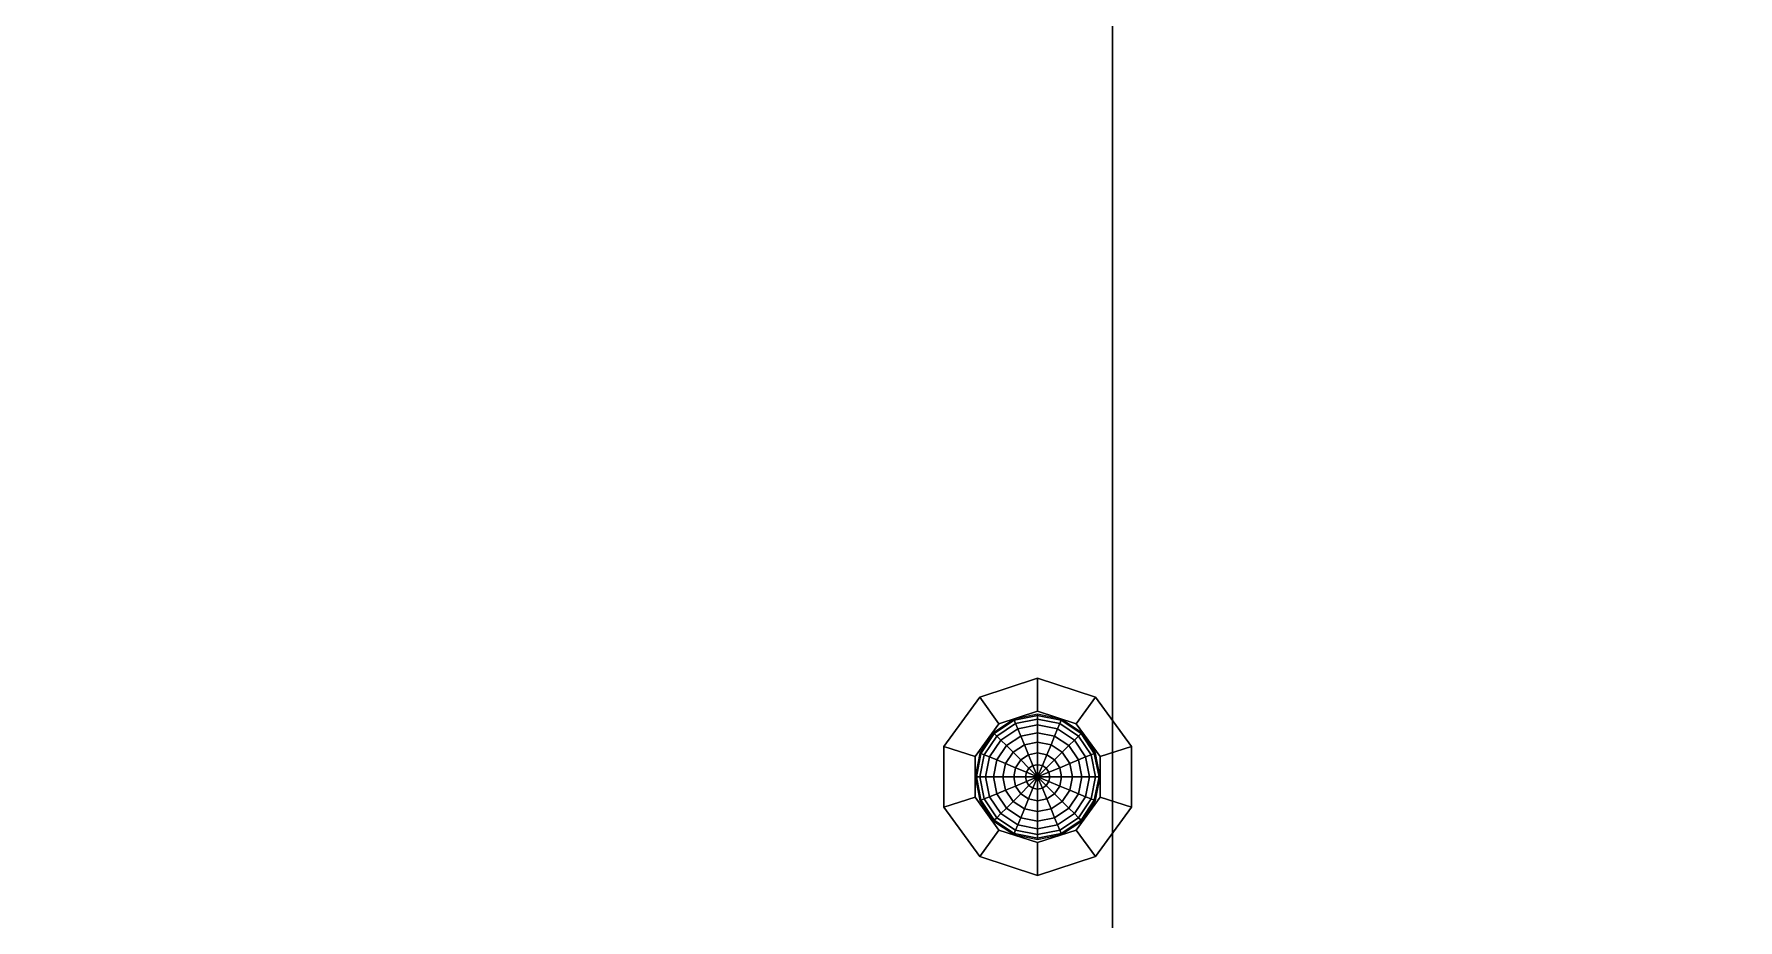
# Model space of a CAD drawing. Header units: millimetres. Extents: x -11 to 11, y -5.8 to 5.8.
# Drawn here: x 4.363 to 5.725, y -2.977 to -2.268 of the extents above; entities that cross this region are included whole.
import ezdxf

# ---------------------------------------------------------------- set-up
doc = ezdxf.new("R2010")
doc.units = ezdxf.units.MM
for name, color, linetype in [('copertura', 8, 'Continuous'), ('cromato', 251, 'Continuous'), ('lampada', 7, 'Continuous'), ('pavimento_balcone', 254, 'Continuous'), ('pavimento_pt', 7, 'Continuous'), ('rolf', 254, 'Continuous')]:
    doc.layers.add(name, color=color, linetype=linetype)

msp = doc.modelspace()

# ---------------------------------------------------------------- linework, layer by layer
at = {"layer": 'copertura'}
msp.add_3dface([(0, -0.0125, 6.3), (0, -4.2625, 6.3), (11, -4.2625, 6.3), (11, -0.0125, 6.3)], dxfattribs=at)
at = {"layer": 'cromato'}
for points in [[(5.165, -2.81, 2.7), (5.165, -2.7837, 2.7), (5.1187, -2.7987, 2.7), (5.1341, -2.82, 2.7)], [(5.1341, -2.82, 2.675), (5.1187, -2.7987, 2.675), (5.165, -2.7837, 2.675), (5.165, -2.81, 2.675)], [(5.1187, -2.7987, 2.7), (5.165, -2.7837, 2.7), (5.165, -2.7837, 2.675), (5.1187, -2.7987, 2.675)], [(5.165, -2.81, 5.7), (5.165, -2.7837, 5.7), (5.1187, -2.7987, 5.7), (5.1341, -2.82, 5.7)], [(5.1341, -2.82, 5.675), (5.1187, -2.7987, 5.675), (5.165, -2.7837, 5.675), (5.165, -2.81, 5.675)], [(5.1187, -2.7987, 5.7), (5.165, -2.7837, 5.7), (5.165, -2.7837, 5.675), (5.1187, -2.7987, 5.675)], [(5.1959, -2.82, 2.7), (5.2114, -2.7987, 2.7), (5.165, -2.7837, 2.7), (5.165, -2.81, 2.7)], [(5.165, -2.81, 2.675), (5.165, -2.7837, 2.675), (5.2114, -2.7987, 2.675), (5.1959, -2.82, 2.675)], [(5.165, -2.81, 2.7), (5.165, -2.7837, 2.7), (5.165, -2.7837, 2.675), (5.165, -2.81, 2.675)], [(5.165, -2.7837, 2.7), (5.2114, -2.7987, 2.7), (5.2114, -2.7987, 2.675), (5.165, -2.7837, 2.675)], [(5.165, -2.7837, 2.7), (5.165, -2.81, 2.7), (5.165, -2.81, 2.675), (5.165, -2.7837, 2.675)], [(5.1959, -2.82, 5.7), (5.2114, -2.7987, 5.7), (5.165, -2.7837, 5.7), (5.165, -2.81, 5.7)], [(5.165, -2.81, 5.675), (5.165, -2.7837, 5.675), (5.2114, -2.7987, 5.675), (5.1959, -2.82, 5.675)], [(5.165, -2.81, 5.7), (5.165, -2.7837, 5.7), (5.165, -2.7837, 5.675), (5.165, -2.81, 5.675)], [(5.165, -2.7837, 5.7), (5.2114, -2.7987, 5.7), (5.2114, -2.7987, 5.675), (5.165, -2.7837, 5.675)], [(5.165, -2.7837, 5.7), (5.165, -2.81, 5.7), (5.165, -2.81, 5.675), (5.165, -2.7837, 5.675)], [(5.1341, -2.82, 2.7), (5.1187, -2.7987, 2.7), (5.09, -2.8382, 2.7), (5.115, -2.8463, 2.7)], [(5.115, -2.8463, 2.675), (5.09, -2.8382, 2.675), (5.1187, -2.7987, 2.675), (5.1341, -2.82, 2.675)], [(5.09, -2.8382, 2.7), (5.1187, -2.7987, 2.7), (5.1187, -2.7987, 2.675), (5.09, -2.8382, 2.675)], [(5.1341, -2.82, 5.7), (5.1187, -2.7987, 5.7), (5.09, -2.8382, 5.7), (5.115, -2.8463, 5.7)], [(5.115, -2.8463, 5.675), (5.09, -2.8382, 5.675), (5.1187, -2.7987, 5.675), (5.1341, -2.82, 5.675)], [(5.09, -2.8382, 5.7), (5.1187, -2.7987, 5.7), (5.1187, -2.7987, 5.675), (5.09, -2.8382, 5.675)], [(5.1341, -2.82, 2.7), (5.1187, -2.7987, 2.7), (5.1187, -2.7987, 2.675), (5.1341, -2.82, 2.675)], [(5.1187, -2.7987, 2.7), (5.1341, -2.82, 2.7), (5.1341, -2.82, 2.675), (5.1187, -2.7987, 2.675)], [(5.1341, -2.82, 5.7), (5.1187, -2.7987, 5.7), (5.1187, -2.7987, 5.675), (5.1341, -2.82, 5.675)], [(5.1187, -2.7987, 5.7), (5.1341, -2.82, 5.7), (5.1341, -2.82, 5.675), (5.1187, -2.7987, 5.675)], [(5.2114, -2.7987, 2.7), (5.1959, -2.82, 2.7), (5.1959, -2.82, 2.675), (5.2114, -2.7987, 2.675)], [(5.215, -2.8463, 2.7), (5.24, -2.8382, 2.7), (5.2114, -2.7987, 2.7), (5.1959, -2.82, 2.7)], [(5.1959, -2.82, 2.675), (5.2114, -2.7987, 2.675), (5.24, -2.8382, 2.675), (5.215, -2.8463, 2.675)], [(5.1959, -2.82, 2.7), (5.2114, -2.7987, 2.7), (5.2114, -2.7987, 2.675), (5.1959, -2.82, 2.675)], [(5.2114, -2.7987, 5.7), (5.1959, -2.82, 5.7), (5.1959, -2.82, 5.675), (5.2114, -2.7987, 5.675)], [(5.215, -2.8463, 5.7), (5.24, -2.8382, 5.7), (5.2114, -2.7987, 5.7), (5.1959, -2.82, 5.7)], [(5.1959, -2.82, 5.675), (5.2114, -2.7987, 5.675), (5.24, -2.8382, 5.675), (5.215, -2.8463, 5.675)], [(5.1959, -2.82, 5.7), (5.2114, -2.7987, 5.7), (5.2114, -2.7987, 5.675), (5.1959, -2.82, 5.675)], [(5.2114, -2.7987, 2.7), (5.24, -2.8382, 2.7), (5.24, -2.8382, 2.675), (5.2114, -2.7987, 2.675)], [(5.2114, -2.7987, 5.7), (5.24, -2.8382, 5.7), (5.24, -2.8382, 5.675), (5.2114, -2.7987, 5.675)], [(5.1341, -2.82, 2.675), (5.115, -2.8463, 2.675), (5.115, -2.8463, 2.7), (5.1341, -2.82, 2.7)], [(5.1341, -2.82, 5.675), (5.115, -2.8463, 5.675), (5.115, -2.8463, 5.7), (5.1341, -2.82, 5.7)], [(5.165, -2.81, 2.675), (5.1341, -2.82, 2.675), (5.1341, -2.82, 2.7), (5.165, -2.81, 2.7)], [(5.165, -2.81, 5.675), (5.1341, -2.82, 5.675), (5.1341, -2.82, 5.7), (5.165, -2.81, 5.7)], [(5.1959, -2.82, 2.675), (5.165, -2.81, 2.675), (5.165, -2.81, 2.7), (5.1959, -2.82, 2.7)], [(5.1959, -2.82, 5.675), (5.165, -2.81, 5.675), (5.165, -2.81, 5.7), (5.1959, -2.82, 5.7)], [(5.215, -2.8463, 2.675), (5.1959, -2.82, 2.675), (5.1959, -2.82, 2.7), (5.215, -2.8463, 2.7)], [(5.215, -2.8463, 5.675), (5.1959, -2.82, 5.675), (5.1959, -2.82, 5.7), (5.215, -2.8463, 5.7)], [(5.115, -2.8463, 2.7), (5.09, -2.8382, 2.7), (5.09, -2.8382, 2.675), (5.115, -2.8463, 2.675)], [(5.115, -2.8788, 2.7), (5.09, -2.8869, 2.7), (5.09, -2.8382, 2.7), (5.115, -2.8463, 2.7)], [(5.115, -2.8463, 2.675), (5.09, -2.8382, 2.675), (5.09, -2.8869, 2.675), (5.115, -2.8788, 2.675)], [(5.115, -2.8463, 2.7), (5.09, -2.8382, 2.7), (5.09, -2.8382, 2.675), (5.115, -2.8463, 2.675)], [(5.09, -2.8382, 2.7), (5.09, -2.8869, 2.7), (5.09, -2.8869, 2.675), (5.09, -2.8382, 2.675)], [(5.115, -2.8463, 5.7), (5.09, -2.8382, 5.7), (5.09, -2.8382, 5.675), (5.115, -2.8463, 5.675)], [(5.115, -2.8788, 5.7), (5.09, -2.8869, 5.7), (5.09, -2.8382, 5.7), (5.115, -2.8463, 5.7)], [(5.115, -2.8463, 5.675), (5.09, -2.8382, 5.675), (5.09, -2.8869, 5.675), (5.115, -2.8788, 5.675)], [(5.115, -2.8463, 5.7), (5.09, -2.8382, 5.7), (5.09, -2.8382, 5.675), (5.115, -2.8463, 5.675)], [(5.09, -2.8382, 5.7), (5.09, -2.8869, 5.7), (5.09, -2.8869, 5.675), (5.09, -2.8382, 5.675)], [(5.115, -2.8788, 2.675), (5.115, -2.8463, 2.675), (5.115, -2.8463, 2.7), (5.115, -2.8788, 2.7)], [(5.115, -2.8788, 5.675), (5.115, -2.8463, 5.675), (5.115, -2.8463, 5.7), (5.115, -2.8788, 5.7)], [(5.215, -2.8788, 2.7), (5.24, -2.8869, 2.7), (5.24, -2.8382, 2.7), (5.215, -2.8463, 2.7)], [(5.215, -2.8463, 2.675), (5.24, -2.8382, 2.675), (5.24, -2.8869, 2.675), (5.215, -2.8788, 2.675)], [(5.215, -2.8463, 2.7), (5.24, -2.8382, 2.7), (5.24, -2.8382, 2.675), (5.215, -2.8463, 2.675)], [(5.24, -2.8382, 2.7), (5.215, -2.8463, 2.7), (5.215, -2.8463, 2.675), (5.24, -2.8382, 2.675)], [(5.215, -2.8788, 5.7), (5.24, -2.8869, 5.7), (5.24, -2.8382, 5.7), (5.215, -2.8463, 5.7)], [(5.215, -2.8463, 5.675), (5.24, -2.8382, 5.675), (5.24, -2.8869, 5.675), (5.215, -2.8788, 5.675)], [(5.215, -2.8463, 5.7), (5.24, -2.8382, 5.7), (5.24, -2.8382, 5.675), (5.215, -2.8463, 5.675)], [(5.24, -2.8382, 5.7), (5.215, -2.8463, 5.7), (5.215, -2.8463, 5.675), (5.24, -2.8382, 5.675)], [(5.215, -2.8788, 2.675), (5.215, -2.8463, 2.675), (5.215, -2.8463, 2.7), (5.215, -2.8788, 2.7)], [(5.215, -2.8788, 5.675), (5.215, -2.8463, 5.675), (5.215, -2.8463, 5.7), (5.215, -2.8788, 5.7)], [(5.24, -2.8382, 2.7), (5.24, -2.8869, 2.7), (5.24, -2.8869, 2.675), (5.24, -2.8382, 2.675)], [(5.24, -2.8382, 5.7), (5.24, -2.8869, 5.7), (5.24, -2.8869, 5.675), (5.24, -2.8382, 5.675)], [(5.09, -2.8869, 2.7), (5.115, -2.8788, 2.7), (5.115, -2.8788, 2.675), (5.09, -2.8869, 2.675)], [(5.1341, -2.9051, 2.7), (5.1187, -2.9263, 2.7), (5.09, -2.8869, 2.7), (5.115, -2.8788, 2.7)], [(5.115, -2.8788, 2.675), (5.09, -2.8869, 2.675), (5.1187, -2.9263, 2.675), (5.1341, -2.9051, 2.675)], [(5.115, -2.8788, 2.7), (5.09, -2.8869, 2.7), (5.09, -2.8869, 2.675), (5.115, -2.8788, 2.675)], [(5.09, -2.8869, 5.7), (5.115, -2.8788, 5.7), (5.115, -2.8788, 5.675), (5.09, -2.8869, 5.675)], [(5.1341, -2.9051, 5.7), (5.1187, -2.9263, 5.7), (5.09, -2.8869, 5.7), (5.115, -2.8788, 5.7)], [(5.115, -2.8788, 5.675), (5.09, -2.8869, 5.675), (5.1187, -2.9263, 5.675), (5.1341, -2.9051, 5.675)], [(5.115, -2.8788, 5.7), (5.09, -2.8869, 5.7), (5.09, -2.8869, 5.675), (5.115, -2.8788, 5.675)], [(5.09, -2.8869, 2.7), (5.1187, -2.9263, 2.7), (5.1187, -2.9263, 2.675), (5.09, -2.8869, 2.675)], [(5.09, -2.8869, 5.7), (5.1187, -2.9263, 5.7), (5.1187, -2.9263, 5.675), (5.09, -2.8869, 5.675)], [(5.1341, -2.9051, 2.675), (5.115, -2.8788, 2.675), (5.115, -2.8788, 2.7), (5.1341, -2.9051, 2.7)], [(5.1341, -2.9051, 5.675), (5.115, -2.8788, 5.675), (5.115, -2.8788, 5.7), (5.1341, -2.9051, 5.7)], [(5.215, -2.8788, 2.7), (5.24, -2.8869, 2.7), (5.2114, -2.9263, 2.7), (5.1959, -2.9051, 2.7)], [(5.1959, -2.9051, 2.675), (5.2114, -2.9263, 2.675), (5.24, -2.8869, 2.675), (5.215, -2.8788, 2.675)], [(5.215, -2.8788, 2.675), (5.1959, -2.9051, 2.675), (5.1959, -2.9051, 2.7), (5.215, -2.8788, 2.7)], [(5.215, -2.8788, 5.7), (5.24, -2.8869, 5.7), (5.2114, -2.9263, 5.7), (5.1959, -2.9051, 5.7)], [(5.1959, -2.9051, 5.675), (5.2114, -2.9263, 5.675), (5.24, -2.8869, 5.675), (5.215, -2.8788, 5.675)], [(5.215, -2.8788, 5.675), (5.1959, -2.9051, 5.675), (5.1959, -2.9051, 5.7), (5.215, -2.8788, 5.7)], [(5.2114, -2.9263, 2.7), (5.24, -2.8869, 2.7), (5.24, -2.8869, 2.675), (5.2114, -2.9263, 2.675)], [(5.2114, -2.9263, 5.7), (5.24, -2.8869, 5.7), (5.24, -2.8869, 5.675), (5.2114, -2.9263, 5.675)], [(5.24, -2.8869, 2.7), (5.215, -2.8788, 2.7), (5.215, -2.8788, 2.675), (5.24, -2.8869, 2.675)], [(5.24, -2.8869, 2.7), (5.215, -2.8788, 2.7), (5.215, -2.8788, 2.675), (5.24, -2.8869, 2.675)], [(5.24, -2.8869, 5.7), (5.215, -2.8788, 5.7), (5.215, -2.8788, 5.675), (5.24, -2.8869, 5.675)], [(5.24, -2.8869, 5.7), (5.215, -2.8788, 5.7), (5.215, -2.8788, 5.675), (5.24, -2.8869, 5.675)], [(5.1187, -2.9263, 2.7), (5.1341, -2.9051, 2.7), (5.1341, -2.9051, 2.675), (5.1187, -2.9263, 2.675)], [(5.165, -2.9151, 2.7), (5.165, -2.9414, 2.7), (5.1187, -2.9263, 2.7), (5.1341, -2.9051, 2.7)], [(5.1341, -2.9051, 2.675), (5.1187, -2.9263, 2.675), (5.165, -2.9414, 2.675), (5.165, -2.9151, 2.675)], [(5.1341, -2.9051, 2.7), (5.1187, -2.9263, 2.7), (5.1187, -2.9263, 2.675), (5.1341, -2.9051, 2.675)], [(5.1187, -2.9263, 5.7), (5.1341, -2.9051, 5.7), (5.1341, -2.9051, 5.675), (5.1187, -2.9263, 5.675)], [(5.165, -2.9151, 5.7), (5.165, -2.9414, 5.7), (5.1187, -2.9263, 5.7), (5.1341, -2.9051, 5.7)], [(5.1341, -2.9051, 5.675), (5.1187, -2.9263, 5.675), (5.165, -2.9414, 5.675), (5.165, -2.9151, 5.675)], [(5.1341, -2.9051, 5.7), (5.1187, -2.9263, 5.7), (5.1187, -2.9263, 5.675), (5.1341, -2.9051, 5.675)], [(5.165, -2.9151, 2.675), (5.1341, -2.9051, 2.675), (5.1341, -2.9051, 2.7), (5.165, -2.9151, 2.7)], [(5.165, -2.9151, 5.675), (5.1341, -2.9051, 5.675), (5.1341, -2.9051, 5.7), (5.165, -2.9151, 5.7)], [(5.1959, -2.9051, 2.7), (5.2114, -2.9263, 2.7), (5.165, -2.9414, 2.7), (5.165, -2.9151, 2.7)], [(5.165, -2.9151, 2.675), (5.165, -2.9414, 2.675), (5.2114, -2.9263, 2.675), (5.1959, -2.9051, 2.675)], [(5.1959, -2.9051, 2.675), (5.165, -2.9151, 2.675), (5.165, -2.9151, 2.7), (5.1959, -2.9051, 2.7)], [(5.1959, -2.9051, 5.7), (5.2114, -2.9263, 5.7), (5.165, -2.9414, 5.7), (5.165, -2.9151, 5.7)], [(5.165, -2.9151, 5.675), (5.165, -2.9414, 5.675), (5.2114, -2.9263, 5.675), (5.1959, -2.9051, 5.675)], [(5.1959, -2.9051, 5.675), (5.165, -2.9151, 5.675), (5.165, -2.9151, 5.7), (5.1959, -2.9051, 5.7)], [(5.165, -2.9414, 2.7), (5.165, -2.9151, 2.7), (5.165, -2.9151, 2.675), (5.165, -2.9414, 2.675)], [(5.165, -2.9151, 2.7), (5.165, -2.9414, 2.7), (5.165, -2.9414, 2.675), (5.165, -2.9151, 2.675)], [(5.165, -2.9414, 5.7), (5.165, -2.9151, 5.7), (5.165, -2.9151, 5.675), (5.165, -2.9414, 5.675)], [(5.165, -2.9151, 5.7), (5.165, -2.9414, 5.7), (5.165, -2.9414, 5.675), (5.165, -2.9151, 5.675)], [(5.2114, -2.9263, 2.7), (5.1959, -2.9051, 2.7), (5.1959, -2.9051, 2.675), (5.2114, -2.9263, 2.675)], [(5.1959, -2.9051, 2.7), (5.2114, -2.9263, 2.7), (5.2114, -2.9263, 2.675), (5.1959, -2.9051, 2.675)], [(5.2114, -2.9263, 5.7), (5.1959, -2.9051, 5.7), (5.1959, -2.9051, 5.675), (5.2114, -2.9263, 5.675)], [(5.1959, -2.9051, 5.7), (5.2114, -2.9263, 5.7), (5.2114, -2.9263, 5.675), (5.1959, -2.9051, 5.675)], [(5.1187, -2.9263, 2.7), (5.165, -2.9414, 2.7), (5.165, -2.9414, 2.675), (5.1187, -2.9263, 2.675)], [(5.1187, -2.9263, 5.7), (5.165, -2.9414, 5.7), (5.165, -2.9414, 5.675), (5.1187, -2.9263, 5.675)], [(5.165, -2.9414, 2.7), (5.2114, -2.9263, 2.7), (5.2114, -2.9263, 2.675), (5.165, -2.9414, 2.675)], [(5.165, -2.9414, 5.7), (5.2114, -2.9263, 5.7), (5.2114, -2.9263, 5.675), (5.165, -2.9414, 5.675)]]:
    msp.add_3dface(points, dxfattribs=at)
at = {"layer": 'lampada'}
for points in [[(5.1303, -2.8279, 2.6652), (5.1463, -2.8172, 2.6652), (5.1459, -2.8164, 2.675), (5.1297, -2.8272, 2.675)], [(5.1303, -2.8279, 5.6652), (5.1463, -2.8172, 5.6652), (5.1459, -2.8164, 5.675), (5.1297, -2.8272, 5.675)], [(5.1324, -2.8299, 2.6559), (5.1473, -2.8199, 2.6559), (5.1463, -2.8172, 2.6652), (5.1303, -2.8279, 2.6652)], [(5.1324, -2.8299, 5.6559), (5.1473, -2.8199, 5.6559), (5.1463, -2.8172, 5.6652), (5.1303, -2.8279, 5.6652)], [(5.1356, -2.8332, 2.6472), (5.1491, -2.8241, 2.6472), (5.1473, -2.8199, 2.6559), (5.1324, -2.8299, 2.6559)], [(5.1356, -2.8332, 5.6472), (5.1491, -2.8241, 5.6472), (5.1473, -2.8199, 5.6559), (5.1324, -2.8299, 5.6559)], [(5.1463, -2.8172, 2.6652), (5.165, -2.8135, 2.6652), (5.165, -2.8125, 2.675), (5.1459, -2.8164, 2.675)], [(5.1463, -2.8172, 5.6652), (5.165, -2.8135, 5.6652), (5.165, -2.8125, 5.675), (5.1459, -2.8164, 5.675)], [(5.1473, -2.8199, 2.6559), (5.165, -2.8164, 2.6559), (5.165, -2.8135, 2.6652), (5.1463, -2.8172, 2.6652)], [(5.1473, -2.8199, 5.6559), (5.165, -2.8164, 5.6559), (5.165, -2.8135, 5.6652), (5.1463, -2.8172, 5.6652)], [(5.1491, -2.8241, 2.6472), (5.165, -2.821, 2.6472), (5.165, -2.8164, 2.6559), (5.1473, -2.8199, 2.6559)], [(5.1491, -2.8241, 5.6472), (5.165, -2.821, 5.6472), (5.165, -2.8164, 5.6559), (5.1473, -2.8199, 5.6559)], [(5.165, -2.8135, 2.6652), (5.1838, -2.8172, 2.6652), (5.1842, -2.8164, 2.675), (5.165, -2.8125, 2.675)], [(5.165, -2.8135, 5.6652), (5.1838, -2.8172, 5.6652), (5.1842, -2.8164, 5.675), (5.165, -2.8125, 5.675)], [(5.165, -2.8164, 2.6559), (5.1827, -2.8199, 2.6559), (5.1838, -2.8172, 2.6652), (5.165, -2.8135, 2.6652)], [(5.165, -2.8164, 5.6559), (5.1827, -2.8199, 5.6559), (5.1838, -2.8172, 5.6652), (5.165, -2.8135, 5.6652)], [(5.165, -2.821, 2.6472), (5.1809, -2.8241, 2.6472), (5.1827, -2.8199, 2.6559), (5.165, -2.8164, 2.6559)], [(5.165, -2.821, 5.6472), (5.1809, -2.8241, 5.6472), (5.1827, -2.8199, 5.6559), (5.165, -2.8164, 5.6559)], [(5.1809, -2.8241, 2.6472), (5.1944, -2.8332, 2.6472), (5.1977, -2.8299, 2.6559), (5.1827, -2.8199, 2.6559)], [(5.1809, -2.8241, 5.6472), (5.1944, -2.8332, 5.6472), (5.1977, -2.8299, 5.6559), (5.1827, -2.8199, 5.6559)], [(5.1827, -2.8199, 2.6559), (5.1977, -2.8299, 2.6559), (5.1997, -2.8279, 2.6652), (5.1838, -2.8172, 2.6652)], [(5.1827, -2.8199, 5.6559), (5.1977, -2.8299, 5.6559), (5.1997, -2.8279, 5.6652), (5.1838, -2.8172, 5.6652)], [(5.1838, -2.8172, 2.6652), (5.1997, -2.8279, 2.6652), (5.2004, -2.8272, 2.675), (5.1842, -2.8164, 2.675)], [(5.1838, -2.8172, 5.6652), (5.1997, -2.8279, 5.6652), (5.2004, -2.8272, 5.675), (5.1842, -2.8164, 5.675)], [(5.1197, -2.8438, 2.6652), (5.1303, -2.8279, 2.6652), (5.1297, -2.8272, 2.675), (5.1188, -2.8434, 2.675)], [(5.1197, -2.8438, 5.6652), (5.1303, -2.8279, 5.6652), (5.1297, -2.8272, 5.675), (5.1188, -2.8434, 5.675)], [(5.1223, -2.8449, 2.6559), (5.1324, -2.8299, 2.6559), (5.1303, -2.8279, 2.6652), (5.1197, -2.8438, 2.6652)], [(5.1223, -2.8449, 5.6559), (5.1324, -2.8299, 5.6559), (5.1303, -2.8279, 5.6652), (5.1197, -2.8438, 5.6652)], [(5.1266, -2.8466, 2.6472), (5.1356, -2.8332, 2.6472), (5.1324, -2.8299, 2.6559), (5.1223, -2.8449, 2.6559)], [(5.1266, -2.8466, 5.6472), (5.1356, -2.8332, 5.6472), (5.1324, -2.8299, 5.6559), (5.1223, -2.8449, 5.6559)], [(5.1324, -2.849, 2.6396), (5.14, -2.8375, 2.6396), (5.1356, -2.8332, 2.6472), (5.1266, -2.8466, 2.6472)], [(5.1324, -2.849, 5.6396), (5.14, -2.8375, 5.6396), (5.1356, -2.8332, 5.6472), (5.1266, -2.8466, 5.6472)], [(5.14, -2.8375, 2.6396), (5.1515, -2.8299, 2.6396), (5.1491, -2.8241, 2.6472), (5.1356, -2.8332, 2.6472)], [(5.14, -2.8375, 5.6396), (5.1515, -2.8299, 5.6396), (5.1491, -2.8241, 5.6472), (5.1356, -2.8332, 5.6472)], [(5.1454, -2.8429, 2.6334), (5.1544, -2.8369, 2.6334), (5.1515, -2.8299, 2.6396), (5.14, -2.8375, 2.6396)], [(5.1454, -2.8429, 5.6334), (5.1544, -2.8369, 5.6334), (5.1515, -2.8299, 5.6396), (5.14, -2.8375, 5.6396)], [(5.1515, -2.8299, 2.6396), (5.165, -2.8272, 2.6396), (5.165, -2.821, 2.6472), (5.1491, -2.8241, 2.6472)], [(5.1515, -2.8299, 5.6396), (5.165, -2.8272, 5.6396), (5.165, -2.821, 5.6472), (5.1491, -2.8241, 5.6472)], [(5.1544, -2.8369, 2.6334), (5.165, -2.8348, 2.6334), (5.165, -2.8272, 2.6396), (5.1515, -2.8299, 2.6396)], [(5.1544, -2.8369, 5.6334), (5.165, -2.8348, 5.6334), (5.165, -2.8272, 5.6396), (5.1515, -2.8299, 5.6396)], [(5.165, -2.8272, 2.6396), (5.1786, -2.8299, 2.6396), (5.1809, -2.8241, 2.6472), (5.165, -2.821, 2.6472)], [(5.165, -2.8272, 5.6396), (5.1786, -2.8299, 5.6396), (5.1809, -2.8241, 5.6472), (5.165, -2.821, 5.6472)], [(5.165, -2.8348, 2.6334), (5.1757, -2.8369, 2.6334), (5.1786, -2.8299, 2.6396), (5.165, -2.8272, 2.6396)], [(5.165, -2.8348, 5.6334), (5.1757, -2.8369, 5.6334), (5.1786, -2.8299, 5.6396), (5.165, -2.8272, 5.6396)], [(5.1757, -2.8369, 2.6334), (5.1847, -2.8429, 2.6334), (5.19, -2.8375, 2.6396), (5.1786, -2.8299, 2.6396)], [(5.1757, -2.8369, 5.6334), (5.1847, -2.8429, 5.6334), (5.19, -2.8375, 5.6396), (5.1786, -2.8299, 5.6396)], [(5.1786, -2.8299, 2.6396), (5.19, -2.8375, 2.6396), (5.1944, -2.8332, 2.6472), (5.1809, -2.8241, 2.6472)], [(5.1786, -2.8299, 5.6396), (5.19, -2.8375, 5.6396), (5.1944, -2.8332, 5.6472), (5.1809, -2.8241, 5.6472)], [(5.19, -2.8375, 2.6396), (5.1977, -2.849, 2.6396), (5.2034, -2.8466, 2.6472), (5.1944, -2.8332, 2.6472)], [(5.19, -2.8375, 5.6396), (5.1977, -2.849, 5.6396), (5.2034, -2.8466, 5.6472), (5.1944, -2.8332, 5.6472)], [(5.1944, -2.8332, 2.6472), (5.2034, -2.8466, 2.6472), (5.2077, -2.8449, 2.6559), (5.1977, -2.8299, 2.6559)], [(5.1944, -2.8332, 5.6472), (5.2034, -2.8466, 5.6472), (5.2077, -2.8449, 5.6559), (5.1977, -2.8299, 5.6559)], [(5.1977, -2.8299, 2.6559), (5.2077, -2.8449, 2.6559), (5.2103, -2.8438, 2.6652), (5.1997, -2.8279, 2.6652)], [(5.1977, -2.8299, 5.6559), (5.2077, -2.8449, 5.6559), (5.2103, -2.8438, 5.6652), (5.1997, -2.8279, 5.6652)], [(5.1997, -2.8279, 2.6652), (5.2103, -2.8438, 2.6652), (5.2112, -2.8434, 2.675), (5.2004, -2.8272, 2.675)], [(5.1997, -2.8279, 5.6652), (5.2103, -2.8438, 5.6652), (5.2112, -2.8434, 5.675), (5.2004, -2.8272, 5.675)], [(5.116, -2.8625, 2.6652), (5.1197, -2.8438, 2.6652), (5.1188, -2.8434, 2.675), (5.115, -2.8625, 2.675)], [(5.116, -2.8625, 5.6652), (5.1197, -2.8438, 5.6652), (5.1188, -2.8434, 5.675), (5.115, -2.8625, 5.675)], [(5.1188, -2.8625, 2.6559), (5.1223, -2.8449, 2.6559), (5.1197, -2.8438, 2.6652), (5.116, -2.8625, 2.6652)], [(5.1188, -2.8625, 5.6559), (5.1223, -2.8449, 5.6559), (5.1197, -2.8438, 5.6652), (5.116, -2.8625, 5.6652)], [(5.1234, -2.8625, 2.6472), (5.1266, -2.8466, 2.6472), (5.1223, -2.8449, 2.6559), (5.1188, -2.8625, 2.6559)], [(5.1234, -2.8625, 5.6472), (5.1266, -2.8466, 5.6472), (5.1223, -2.8449, 5.6559), (5.1188, -2.8625, 5.6559)], [(5.1297, -2.8625, 2.6396), (5.1324, -2.849, 2.6396), (5.1266, -2.8466, 2.6472), (5.1234, -2.8625, 2.6472)], [(5.1297, -2.8625, 5.6396), (5.1324, -2.849, 5.6396), (5.1266, -2.8466, 5.6472), (5.1234, -2.8625, 5.6472)], [(5.1394, -2.8519, 2.6334), (5.1454, -2.8429, 2.6334), (5.14, -2.8375, 2.6396), (5.1324, -2.849, 2.6396)], [(5.1394, -2.8519, 5.6334), (5.1454, -2.8429, 5.6334), (5.14, -2.8375, 5.6396), (5.1324, -2.849, 5.6396)], [(5.1473, -2.8552, 2.6288), (5.1515, -2.849, 2.6288), (5.1454, -2.8429, 2.6334), (5.1394, -2.8519, 2.6334)], [(5.1473, -2.8552, 5.6288), (5.1515, -2.849, 5.6288), (5.1454, -2.8429, 5.6334), (5.1394, -2.8519, 5.6334)], [(5.1515, -2.849, 2.6288), (5.1577, -2.8449, 2.6288), (5.1544, -2.8369, 2.6334), (5.1454, -2.8429, 2.6334)], [(5.1515, -2.849, 5.6288), (5.1577, -2.8449, 5.6288), (5.1544, -2.8369, 5.6334), (5.1454, -2.8429, 5.6334)], [(5.1581, -2.8557, 2.626), (5.1613, -2.8535, 2.626), (5.1577, -2.8449, 2.6288), (5.1515, -2.849, 2.6288)], [(5.1581, -2.8557, 5.626), (5.1613, -2.8535, 5.626), (5.1577, -2.8449, 5.6288), (5.1515, -2.849, 5.6288)], [(5.1577, -2.8449, 2.6288), (5.165, -2.8434, 2.6288), (5.165, -2.8348, 2.6334), (5.1544, -2.8369, 2.6334)], [(5.1577, -2.8449, 5.6288), (5.165, -2.8434, 5.6288), (5.165, -2.8348, 5.6334), (5.1544, -2.8369, 5.6334)], [(5.1613, -2.8535, 2.626), (5.165, -2.8528, 2.626), (5.165, -2.8434, 2.6288), (5.1577, -2.8449, 2.6288)], [(5.1613, -2.8535, 5.626), (5.165, -2.8528, 5.626), (5.165, -2.8434, 5.6288), (5.1577, -2.8449, 5.6288)], [(5.165, -2.8434, 2.6288), (5.1723, -2.8449, 2.6288), (5.1757, -2.8369, 2.6334), (5.165, -2.8348, 2.6334)], [(5.165, -2.8434, 5.6288), (5.1723, -2.8449, 5.6288), (5.1757, -2.8369, 5.6334), (5.165, -2.8348, 5.6334)], [(5.165, -2.8528, 2.626), (5.1688, -2.8535, 2.626), (5.1723, -2.8449, 2.6288), (5.165, -2.8434, 2.6288)], [(5.165, -2.8528, 5.626), (5.1688, -2.8535, 5.626), (5.1723, -2.8449, 5.6288), (5.165, -2.8434, 5.6288)], [(5.1688, -2.8535, 2.626), (5.1719, -2.8557, 2.626), (5.1786, -2.849, 2.6288), (5.1723, -2.8449, 2.6288)], [(5.1688, -2.8535, 5.626), (5.1719, -2.8557, 5.626), (5.1786, -2.849, 5.6288), (5.1723, -2.8449, 5.6288)], [(5.1723, -2.8449, 2.6288), (5.1786, -2.849, 2.6288), (5.1847, -2.8429, 2.6334), (5.1757, -2.8369, 2.6334)], [(5.1723, -2.8449, 5.6288), (5.1786, -2.849, 5.6288), (5.1847, -2.8429, 5.6334), (5.1757, -2.8369, 5.6334)], [(5.1786, -2.849, 2.6288), (5.1827, -2.8552, 2.6288), (5.1907, -2.8519, 2.6334), (5.1847, -2.8429, 2.6334)], [(5.1786, -2.849, 5.6288), (5.1827, -2.8552, 5.6288), (5.1907, -2.8519, 5.6334), (5.1847, -2.8429, 5.6334)], [(5.1847, -2.8429, 2.6334), (5.1907, -2.8519, 2.6334), (5.1977, -2.849, 2.6396), (5.19, -2.8375, 2.6396)], [(5.1847, -2.8429, 5.6334), (5.1907, -2.8519, 5.6334), (5.1977, -2.849, 5.6396), (5.19, -2.8375, 5.6396)], [(5.1977, -2.849, 2.6396), (5.2004, -2.8625, 2.6396), (5.2066, -2.8625, 2.6472), (5.2034, -2.8466, 2.6472)], [(5.1977, -2.849, 5.6396), (5.2004, -2.8625, 5.6396), (5.2066, -2.8625, 5.6472), (5.2034, -2.8466, 5.6472)], [(5.2034, -2.8466, 2.6472), (5.2066, -2.8625, 2.6472), (5.2112, -2.8625, 2.6559), (5.2077, -2.8449, 2.6559)], [(5.2034, -2.8466, 5.6472), (5.2066, -2.8625, 5.6472), (5.2112, -2.8625, 5.6559), (5.2077, -2.8449, 5.6559)], [(5.2077, -2.8449, 2.6559), (5.2112, -2.8625, 2.6559), (5.2141, -2.8625, 2.6652), (5.2103, -2.8438, 2.6652)], [(5.2077, -2.8449, 5.6559), (5.2112, -2.8625, 5.6559), (5.2141, -2.8625, 5.6652), (5.2103, -2.8438, 5.6652)], [(5.2103, -2.8438, 2.6652), (5.2141, -2.8625, 2.6652), (5.215, -2.8625, 2.675), (5.2112, -2.8434, 2.675)], [(5.2103, -2.8438, 5.6652), (5.2141, -2.8625, 5.6652), (5.215, -2.8625, 5.675), (5.2112, -2.8434, 5.675)], [(5.1372, -2.8625, 2.6334), (5.1394, -2.8519, 2.6334), (5.1324, -2.849, 2.6396), (5.1297, -2.8625, 2.6396)], [(5.1372, -2.8625, 5.6334), (5.1394, -2.8519, 5.6334), (5.1324, -2.849, 5.6396), (5.1297, -2.8625, 5.6396)], [(5.1459, -2.8625, 2.6288), (5.1473, -2.8552, 2.6288), (5.1394, -2.8519, 2.6334), (5.1372, -2.8625, 2.6334)], [(5.1459, -2.8625, 5.6288), (5.1473, -2.8552, 5.6288), (5.1394, -2.8519, 5.6334), (5.1372, -2.8625, 5.6334)], [(5.1553, -2.8625, 2.626), (5.156, -2.8588, 2.626), (5.1473, -2.8552, 2.6288), (5.1459, -2.8625, 2.6288)], [(5.1553, -2.8625, 5.626), (5.156, -2.8588, 5.626), (5.1473, -2.8552, 5.6288), (5.1459, -2.8625, 5.6288)], [(5.156, -2.8588, 2.626), (5.1581, -2.8557, 2.626), (5.1515, -2.849, 2.6288), (5.1473, -2.8552, 2.6288)], [(5.156, -2.8588, 5.626), (5.1581, -2.8557, 5.626), (5.1515, -2.849, 5.6288), (5.1473, -2.8552, 5.6288)], [(5.165, -2.8625, 2.625), (5.165, -2.8625, 2.625), (5.156, -2.8588, 2.626), (5.1553, -2.8625, 2.626)], [(5.165, -2.8625, 5.625), (5.165, -2.8625, 5.625), (5.156, -2.8588, 5.626), (5.1553, -2.8625, 5.626)], [(5.165, -2.8625, 2.625), (5.165, -2.8625, 2.625), (5.1581, -2.8557, 2.626), (5.156, -2.8588, 2.626)], [(5.165, -2.8625, 5.625), (5.165, -2.8625, 5.625), (5.1581, -2.8557, 5.626), (5.156, -2.8588, 5.626)], [(5.165, -2.8625, 2.625), (5.165, -2.8625, 2.625), (5.1613, -2.8535, 2.626), (5.1581, -2.8557, 2.626)], [(5.165, -2.8625, 5.625), (5.165, -2.8625, 5.625), (5.1613, -2.8535, 5.626), (5.1581, -2.8557, 5.626)], [(5.165, -2.8625, 2.625), (5.165, -2.8625, 2.625), (5.165, -2.8528, 2.626), (5.1613, -2.8535, 2.626)], [(5.165, -2.8625, 5.625), (5.165, -2.8625, 5.625), (5.165, -2.8528, 5.626), (5.1613, -2.8535, 5.626)], [(5.165, -2.8625, 2.625), (5.165, -2.8625, 2.625), (5.1688, -2.8535, 2.626), (5.165, -2.8528, 2.626)], [(5.165, -2.8625, 5.625), (5.165, -2.8625, 5.625), (5.1688, -2.8535, 5.626), (5.165, -2.8528, 5.626)], [(5.165, -2.8625, 2.625), (5.165, -2.8625, 2.625), (5.1719, -2.8557, 2.626), (5.1688, -2.8535, 2.626)], [(5.165, -2.8625, 5.625), (5.165, -2.8625, 5.625), (5.1719, -2.8557, 5.626), (5.1688, -2.8535, 5.626)], [(5.165, -2.8625, 2.625), (5.165, -2.8625, 2.625), (5.174, -2.8588, 2.626), (5.1719, -2.8557, 2.626)], [(5.165, -2.8625, 5.625), (5.165, -2.8625, 5.625), (5.174, -2.8588, 5.626), (5.1719, -2.8557, 5.626)], [(5.165, -2.8625, 2.625), (5.165, -2.8625, 2.625), (5.1748, -2.8625, 2.626), (5.174, -2.8588, 2.626)], [(5.165, -2.8625, 5.625), (5.165, -2.8625, 5.625), (5.1748, -2.8625, 5.626), (5.174, -2.8588, 5.626)], [(5.1719, -2.8557, 2.626), (5.174, -2.8588, 2.626), (5.1827, -2.8552, 2.6288), (5.1786, -2.849, 2.6288)], [(5.1719, -2.8557, 5.626), (5.174, -2.8588, 5.626), (5.1827, -2.8552, 5.6288), (5.1786, -2.849, 5.6288)], [(5.174, -2.8588, 2.626), (5.1748, -2.8625, 2.626), (5.1842, -2.8625, 2.6288), (5.1827, -2.8552, 2.6288)], [(5.174, -2.8588, 5.626), (5.1748, -2.8625, 5.626), (5.1842, -2.8625, 5.6288), (5.1827, -2.8552, 5.6288)], [(5.1827, -2.8552, 2.6288), (5.1842, -2.8625, 2.6288), (5.1928, -2.8625, 2.6334), (5.1907, -2.8519, 2.6334)], [(5.1827, -2.8552, 5.6288), (5.1842, -2.8625, 5.6288), (5.1928, -2.8625, 5.6334), (5.1907, -2.8519, 5.6334)], [(5.1907, -2.8519, 2.6334), (5.1928, -2.8625, 2.6334), (5.2004, -2.8625, 2.6396), (5.1977, -2.849, 2.6396)], [(5.1907, -2.8519, 5.6334), (5.1928, -2.8625, 5.6334), (5.2004, -2.8625, 5.6396), (5.1977, -2.849, 5.6396)], [(5.1197, -2.8813, 2.6652), (5.116, -2.8625, 2.6652), (5.115, -2.8625, 2.675), (5.1188, -2.8817, 2.675)], [(5.1197, -2.8813, 5.6652), (5.116, -2.8625, 5.6652), (5.115, -2.8625, 5.675), (5.1188, -2.8817, 5.675)], [(5.1223, -2.8802, 2.6559), (5.1188, -2.8625, 2.6559), (5.116, -2.8625, 2.6652), (5.1197, -2.8813, 2.6652)], [(5.1223, -2.8802, 5.6559), (5.1188, -2.8625, 5.6559), (5.116, -2.8625, 5.6652), (5.1197, -2.8813, 5.6652)], [(5.1266, -2.8785, 2.6472), (5.1234, -2.8625, 2.6472), (5.1188, -2.8625, 2.6559), (5.1223, -2.8802, 2.6559)], [(5.1266, -2.8785, 5.6472), (5.1234, -2.8625, 5.6472), (5.1188, -2.8625, 5.6559), (5.1223, -2.8802, 5.6559)], [(5.1324, -2.8761, 2.6396), (5.1297, -2.8625, 2.6396), (5.1234, -2.8625, 2.6472), (5.1266, -2.8785, 2.6472)], [(5.1324, -2.8761, 5.6396), (5.1297, -2.8625, 5.6396), (5.1234, -2.8625, 5.6472), (5.1266, -2.8785, 5.6472)], [(5.1394, -2.8732, 2.6334), (5.1372, -2.8625, 2.6334), (5.1297, -2.8625, 2.6396), (5.1324, -2.8761, 2.6396)], [(5.1394, -2.8732, 5.6334), (5.1372, -2.8625, 5.6334), (5.1297, -2.8625, 5.6396), (5.1324, -2.8761, 5.6396)], [(5.1454, -2.8822, 2.6334), (5.1394, -2.8732, 2.6334), (5.1324, -2.8761, 2.6396), (5.14, -2.8875, 2.6396)], [(5.1454, -2.8822, 5.6334), (5.1394, -2.8732, 5.6334), (5.1324, -2.8761, 5.6396), (5.14, -2.8875, 5.6396)], [(5.1473, -2.8699, 2.6288), (5.1459, -2.8625, 2.6288), (5.1372, -2.8625, 2.6334), (5.1394, -2.8732, 2.6334)], [(5.1473, -2.8699, 5.6288), (5.1459, -2.8625, 5.6288), (5.1372, -2.8625, 5.6334), (5.1394, -2.8732, 5.6334)], [(5.1515, -2.8761, 2.6288), (5.1473, -2.8699, 2.6288), (5.1394, -2.8732, 2.6334), (5.1454, -2.8822, 2.6334)], [(5.1515, -2.8761, 5.6288), (5.1473, -2.8699, 5.6288), (5.1394, -2.8732, 5.6334), (5.1454, -2.8822, 5.6334)], [(5.156, -2.8663, 2.626), (5.1553, -2.8625, 2.626), (5.1459, -2.8625, 2.6288), (5.1473, -2.8699, 2.6288)], [(5.156, -2.8663, 5.626), (5.1553, -2.8625, 5.626), (5.1459, -2.8625, 5.6288), (5.1473, -2.8699, 5.6288)], [(5.1581, -2.8694, 2.626), (5.156, -2.8663, 2.626), (5.1473, -2.8699, 2.6288), (5.1515, -2.8761, 2.6288)], [(5.1581, -2.8694, 5.626), (5.156, -2.8663, 5.626), (5.1473, -2.8699, 5.6288), (5.1515, -2.8761, 5.6288)], [(5.1613, -2.8716, 2.626), (5.1581, -2.8694, 2.626), (5.1515, -2.8761, 2.6288), (5.1577, -2.8802, 2.6288)], [(5.1613, -2.8716, 5.626), (5.1581, -2.8694, 5.626), (5.1515, -2.8761, 5.6288), (5.1577, -2.8802, 5.6288)], [(5.165, -2.8625, 2.625), (5.165, -2.8625, 2.625), (5.1553, -2.8625, 2.626), (5.156, -2.8663, 2.626)], [(5.165, -2.8625, 5.625), (5.165, -2.8625, 5.625), (5.1553, -2.8625, 5.626), (5.156, -2.8663, 5.626)], [(5.165, -2.8625, 2.625), (5.165, -2.8625, 2.625), (5.156, -2.8663, 2.626), (5.1581, -2.8694, 2.626)], [(5.165, -2.8625, 5.625), (5.165, -2.8625, 5.625), (5.156, -2.8663, 5.626), (5.1581, -2.8694, 5.626)], [(5.165, -2.8723, 2.626), (5.1613, -2.8716, 2.626), (5.1577, -2.8802, 2.6288), (5.165, -2.8817, 2.6288)], [(5.165, -2.8723, 5.626), (5.1613, -2.8716, 5.626), (5.1577, -2.8802, 5.6288), (5.165, -2.8817, 5.6288)], [(5.165, -2.8625, 2.625), (5.165, -2.8625, 2.625), (5.1581, -2.8694, 2.626), (5.1613, -2.8716, 2.626)], [(5.165, -2.8625, 5.625), (5.165, -2.8625, 5.625), (5.1581, -2.8694, 5.626), (5.1613, -2.8716, 5.626)], [(5.165, -2.8625, 2.625), (5.165, -2.8625, 2.625), (5.1613, -2.8716, 2.626), (5.165, -2.8723, 2.626)], [(5.165, -2.8625, 5.625), (5.165, -2.8625, 5.625), (5.1613, -2.8716, 5.626), (5.165, -2.8723, 5.626)], [(5.165, -2.8625, 2.625), (5.165, -2.8625, 2.625), (5.174, -2.8663, 2.626), (5.1748, -2.8625, 2.626)], [(5.165, -2.8625, 2.625), (5.165, -2.8625, 2.625), (5.1719, -2.8694, 2.626), (5.174, -2.8663, 2.626)], [(5.165, -2.8625, 2.625), (5.165, -2.8625, 2.625), (5.1688, -2.8716, 2.626), (5.1719, -2.8694, 2.626)], [(5.165, -2.8625, 2.625), (5.165, -2.8625, 2.625), (5.165, -2.8723, 2.626), (5.1688, -2.8716, 2.626)], [(5.165, -2.8625, 5.625), (5.165, -2.8625, 5.625), (5.174, -2.8663, 5.626), (5.1748, -2.8625, 5.626)], [(5.165, -2.8625, 5.625), (5.165, -2.8625, 5.625), (5.1719, -2.8694, 5.626), (5.174, -2.8663, 5.626)], [(5.165, -2.8625, 5.625), (5.165, -2.8625, 5.625), (5.1688, -2.8716, 5.626), (5.1719, -2.8694, 5.626)], [(5.165, -2.8625, 5.625), (5.165, -2.8625, 5.625), (5.165, -2.8723, 5.626), (5.1688, -2.8716, 5.626)], [(5.1688, -2.8716, 2.626), (5.165, -2.8723, 2.626), (5.165, -2.8817, 2.6288), (5.1723, -2.8802, 2.6288)], [(5.1688, -2.8716, 5.626), (5.165, -2.8723, 5.626), (5.165, -2.8817, 5.6288), (5.1723, -2.8802, 5.6288)], [(5.1719, -2.8694, 2.626), (5.1688, -2.8716, 2.626), (5.1723, -2.8802, 2.6288), (5.1786, -2.8761, 2.6288)], [(5.1719, -2.8694, 5.626), (5.1688, -2.8716, 5.626), (5.1723, -2.8802, 5.6288), (5.1786, -2.8761, 5.6288)], [(5.174, -2.8663, 2.626), (5.1719, -2.8694, 2.626), (5.1786, -2.8761, 2.6288), (5.1827, -2.8699, 2.6288)], [(5.174, -2.8663, 5.626), (5.1719, -2.8694, 5.626), (5.1786, -2.8761, 5.6288), (5.1827, -2.8699, 5.6288)], [(5.1748, -2.8625, 2.626), (5.174, -2.8663, 2.626), (5.1827, -2.8699, 2.6288), (5.1842, -2.8625, 2.6288)], [(5.1748, -2.8625, 5.626), (5.174, -2.8663, 5.626), (5.1827, -2.8699, 5.6288), (5.1842, -2.8625, 5.6288)], [(5.1827, -2.8699, 2.6288), (5.1786, -2.8761, 2.6288), (5.1847, -2.8822, 2.6334), (5.1907, -2.8732, 2.6334)], [(5.1827, -2.8699, 5.6288), (5.1786, -2.8761, 5.6288), (5.1847, -2.8822, 5.6334), (5.1907, -2.8732, 5.6334)], [(5.1842, -2.8625, 2.6288), (5.1827, -2.8699, 2.6288), (5.1907, -2.8732, 2.6334), (5.1928, -2.8625, 2.6334)], [(5.1842, -2.8625, 5.6288), (5.1827, -2.8699, 5.6288), (5.1907, -2.8732, 5.6334), (5.1928, -2.8625, 5.6334)], [(5.1907, -2.8732, 2.6334), (5.1847, -2.8822, 2.6334), (5.19, -2.8875, 2.6396), (5.1977, -2.8761, 2.6396)], [(5.1907, -2.8732, 5.6334), (5.1847, -2.8822, 5.6334), (5.19, -2.8875, 5.6396), (5.1977, -2.8761, 5.6396)], [(5.1928, -2.8625, 2.6334), (5.1907, -2.8732, 2.6334), (5.1977, -2.8761, 2.6396), (5.2004, -2.8625, 2.6396)], [(5.1928, -2.8625, 5.6334), (5.1907, -2.8732, 5.6334), (5.1977, -2.8761, 5.6396), (5.2004, -2.8625, 5.6396)], [(5.2004, -2.8625, 2.6396), (5.1977, -2.8761, 2.6396), (5.2034, -2.8785, 2.6472), (5.2066, -2.8625, 2.6472)], [(5.2004, -2.8625, 5.6396), (5.1977, -2.8761, 5.6396), (5.2034, -2.8785, 5.6472), (5.2066, -2.8625, 5.6472)], [(5.2066, -2.8625, 2.6472), (5.2034, -2.8785, 2.6472), (5.2077, -2.8802, 2.6559), (5.2112, -2.8625, 2.6559)], [(5.2066, -2.8625, 5.6472), (5.2034, -2.8785, 5.6472), (5.2077, -2.8802, 5.6559), (5.2112, -2.8625, 5.6559)], [(5.2112, -2.8625, 2.6559), (5.2077, -2.8802, 2.6559), (5.2103, -2.8813, 2.6652), (5.2141, -2.8625, 2.6652)], [(5.2112, -2.8625, 5.6559), (5.2077, -2.8802, 5.6559), (5.2103, -2.8813, 5.6652), (5.2141, -2.8625, 5.6652)], [(5.2141, -2.8625, 2.6652), (5.2103, -2.8813, 2.6652), (5.2112, -2.8817, 2.675), (5.215, -2.8625, 2.675)], [(5.2141, -2.8625, 5.6652), (5.2103, -2.8813, 5.6652), (5.2112, -2.8817, 5.675), (5.215, -2.8625, 5.675)], [(5.1303, -2.8972, 2.6652), (5.1197, -2.8813, 2.6652), (5.1188, -2.8817, 2.675), (5.1297, -2.8979, 2.675)], [(5.1303, -2.8972, 5.6652), (5.1197, -2.8813, 5.6652), (5.1188, -2.8817, 5.675), (5.1297, -2.8979, 5.675)], [(5.1324, -2.8952, 2.6559), (5.1223, -2.8802, 2.6559), (5.1197, -2.8813, 2.6652), (5.1303, -2.8972, 2.6652)], [(5.1324, -2.8952, 5.6559), (5.1223, -2.8802, 5.6559), (5.1197, -2.8813, 5.6652), (5.1303, -2.8972, 5.6652)], [(5.1356, -2.8919, 2.6472), (5.1266, -2.8785, 2.6472), (5.1223, -2.8802, 2.6559), (5.1324, -2.8952, 2.6559)], [(5.1356, -2.8919, 5.6472), (5.1266, -2.8785, 5.6472), (5.1223, -2.8802, 5.6559), (5.1324, -2.8952, 5.6559)], [(5.14, -2.8875, 2.6396), (5.1324, -2.8761, 2.6396), (5.1266, -2.8785, 2.6472), (5.1356, -2.8919, 2.6472)], [(5.14, -2.8875, 5.6396), (5.1324, -2.8761, 5.6396), (5.1266, -2.8785, 5.6472), (5.1356, -2.8919, 5.6472)], [(5.1515, -2.8952, 2.6396), (5.14, -2.8875, 2.6396), (5.1356, -2.8919, 2.6472), (5.1491, -2.901, 2.6472)], [(5.1515, -2.8952, 5.6396), (5.14, -2.8875, 5.6396), (5.1356, -2.8919, 5.6472), (5.1491, -2.901, 5.6472)], [(5.1544, -2.8882, 2.6334), (5.1454, -2.8822, 2.6334), (5.14, -2.8875, 2.6396), (5.1515, -2.8952, 2.6396)], [(5.1544, -2.8882, 5.6334), (5.1454, -2.8822, 5.6334), (5.14, -2.8875, 5.6396), (5.1515, -2.8952, 5.6396)], [(5.1577, -2.8802, 2.6288), (5.1515, -2.8761, 2.6288), (5.1454, -2.8822, 2.6334), (5.1544, -2.8882, 2.6334)], [(5.1577, -2.8802, 5.6288), (5.1515, -2.8761, 5.6288), (5.1454, -2.8822, 5.6334), (5.1544, -2.8882, 5.6334)], [(5.165, -2.8903, 2.6334), (5.1544, -2.8882, 2.6334), (5.1515, -2.8952, 2.6396), (5.165, -2.8979, 2.6396)], [(5.165, -2.8903, 5.6334), (5.1544, -2.8882, 5.6334), (5.1515, -2.8952, 5.6396), (5.165, -2.8979, 5.6396)], [(5.165, -2.8817, 2.6288), (5.1577, -2.8802, 2.6288), (5.1544, -2.8882, 2.6334), (5.165, -2.8903, 2.6334)], [(5.165, -2.8817, 5.6288), (5.1577, -2.8802, 5.6288), (5.1544, -2.8882, 5.6334), (5.165, -2.8903, 5.6334)], [(5.1723, -2.8802, 2.6288), (5.165, -2.8817, 2.6288), (5.165, -2.8903, 2.6334), (5.1757, -2.8882, 2.6334)], [(5.1723, -2.8802, 5.6288), (5.165, -2.8817, 5.6288), (5.165, -2.8903, 5.6334), (5.1757, -2.8882, 5.6334)], [(5.1757, -2.8882, 2.6334), (5.165, -2.8903, 2.6334), (5.165, -2.8979, 2.6396), (5.1786, -2.8952, 2.6396)], [(5.1757, -2.8882, 5.6334), (5.165, -2.8903, 5.6334), (5.165, -2.8979, 5.6396), (5.1786, -2.8952, 5.6396)], [(5.1786, -2.8761, 2.6288), (5.1723, -2.8802, 2.6288), (5.1757, -2.8882, 2.6334), (5.1847, -2.8822, 2.6334)], [(5.1786, -2.8761, 5.6288), (5.1723, -2.8802, 5.6288), (5.1757, -2.8882, 5.6334), (5.1847, -2.8822, 5.6334)], [(5.1847, -2.8822, 2.6334), (5.1757, -2.8882, 2.6334), (5.1786, -2.8952, 2.6396), (5.19, -2.8875, 2.6396)], [(5.1847, -2.8822, 5.6334), (5.1757, -2.8882, 5.6334), (5.1786, -2.8952, 5.6396), (5.19, -2.8875, 5.6396)], [(5.19, -2.8875, 2.6396), (5.1786, -2.8952, 2.6396), (5.1809, -2.901, 2.6472), (5.1944, -2.8919, 2.6472)], [(5.19, -2.8875, 5.6396), (5.1786, -2.8952, 5.6396), (5.1809, -2.901, 5.6472), (5.1944, -2.8919, 5.6472)], [(5.1977, -2.8761, 2.6396), (5.19, -2.8875, 2.6396), (5.1944, -2.8919, 2.6472), (5.2034, -2.8785, 2.6472)], [(5.1977, -2.8761, 5.6396), (5.19, -2.8875, 5.6396), (5.1944, -2.8919, 5.6472), (5.2034, -2.8785, 5.6472)], [(5.2034, -2.8785, 2.6472), (5.1944, -2.8919, 2.6472), (5.1977, -2.8952, 2.6559), (5.2077, -2.8802, 2.6559)], [(5.2034, -2.8785, 5.6472), (5.1944, -2.8919, 5.6472), (5.1977, -2.8952, 5.6559), (5.2077, -2.8802, 5.6559)], [(5.2077, -2.8802, 2.6559), (5.1977, -2.8952, 2.6559), (5.1997, -2.8972, 2.6652), (5.2103, -2.8813, 2.6652)], [(5.2077, -2.8802, 5.6559), (5.1977, -2.8952, 5.6559), (5.1997, -2.8972, 5.6652), (5.2103, -2.8813, 5.6652)], [(5.2103, -2.8813, 2.6652), (5.1997, -2.8972, 2.6652), (5.2004, -2.8979, 2.675), (5.2112, -2.8817, 2.675)], [(5.2103, -2.8813, 5.6652), (5.1997, -2.8972, 5.6652), (5.2004, -2.8979, 5.675), (5.2112, -2.8817, 5.675)], [(5.1463, -2.9079, 2.6652), (5.1303, -2.8972, 2.6652), (5.1297, -2.8979, 2.675), (5.1459, -2.9087, 2.675)], [(5.1463, -2.9079, 5.6652), (5.1303, -2.8972, 5.6652), (5.1297, -2.8979, 5.675), (5.1459, -2.9087, 5.675)], [(5.1473, -2.9052, 2.6559), (5.1324, -2.8952, 2.6559), (5.1303, -2.8972, 2.6652), (5.1463, -2.9079, 2.6652)], [(5.1473, -2.9052, 5.6559), (5.1324, -2.8952, 5.6559), (5.1303, -2.8972, 5.6652), (5.1463, -2.9079, 5.6652)], [(5.1491, -2.901, 2.6472), (5.1356, -2.8919, 2.6472), (5.1324, -2.8952, 2.6559), (5.1473, -2.9052, 2.6559)], [(5.1491, -2.901, 5.6472), (5.1356, -2.8919, 5.6472), (5.1324, -2.8952, 5.6559), (5.1473, -2.9052, 5.6559)], [(5.165, -2.9041, 2.6472), (5.1491, -2.901, 2.6472), (5.1473, -2.9052, 2.6559), (5.165, -2.9087, 2.6559)], [(5.165, -2.9041, 5.6472), (5.1491, -2.901, 5.6472), (5.1473, -2.9052, 5.6559), (5.165, -2.9087, 5.6559)], [(5.165, -2.8979, 2.6396), (5.1515, -2.8952, 2.6396), (5.1491, -2.901, 2.6472), (5.165, -2.9041, 2.6472)], [(5.165, -2.8979, 5.6396), (5.1515, -2.8952, 5.6396), (5.1491, -2.901, 5.6472), (5.165, -2.9041, 5.6472)], [(5.1786, -2.8952, 2.6396), (5.165, -2.8979, 2.6396), (5.165, -2.9041, 2.6472), (5.1809, -2.901, 2.6472)], [(5.1786, -2.8952, 5.6396), (5.165, -2.8979, 5.6396), (5.165, -2.9041, 5.6472), (5.1809, -2.901, 5.6472)], [(5.1809, -2.901, 2.6472), (5.165, -2.9041, 2.6472), (5.165, -2.9087, 2.6559), (5.1827, -2.9052, 2.6559)], [(5.1809, -2.901, 5.6472), (5.165, -2.9041, 5.6472), (5.165, -2.9087, 5.6559), (5.1827, -2.9052, 5.6559)], [(5.1944, -2.8919, 2.6472), (5.1809, -2.901, 2.6472), (5.1827, -2.9052, 2.6559), (5.1977, -2.8952, 2.6559)], [(5.1944, -2.8919, 5.6472), (5.1809, -2.901, 5.6472), (5.1827, -2.9052, 5.6559), (5.1977, -2.8952, 5.6559)], [(5.1977, -2.8952, 2.6559), (5.1827, -2.9052, 2.6559), (5.1838, -2.9079, 2.6652), (5.1997, -2.8972, 2.6652)], [(5.1977, -2.8952, 5.6559), (5.1827, -2.9052, 5.6559), (5.1838, -2.9079, 5.6652), (5.1997, -2.8972, 5.6652)], [(5.1997, -2.8972, 2.6652), (5.1838, -2.9079, 2.6652), (5.1842, -2.9087, 2.675), (5.2004, -2.8979, 2.675)], [(5.1997, -2.8972, 5.6652), (5.1838, -2.9079, 5.6652), (5.1842, -2.9087, 5.675), (5.2004, -2.8979, 5.675)], [(5.165, -2.9116, 2.6652), (5.1463, -2.9079, 2.6652), (5.1459, -2.9087, 2.675), (5.165, -2.9125, 2.675)], [(5.165, -2.9116, 5.6652), (5.1463, -2.9079, 5.6652), (5.1459, -2.9087, 5.675), (5.165, -2.9125, 5.675)], [(5.165, -2.9087, 2.6559), (5.1473, -2.9052, 2.6559), (5.1463, -2.9079, 2.6652), (5.165, -2.9116, 2.6652)], [(5.165, -2.9087, 5.6559), (5.1473, -2.9052, 5.6559), (5.1463, -2.9079, 5.6652), (5.165, -2.9116, 5.6652)], [(5.1827, -2.9052, 2.6559), (5.165, -2.9087, 2.6559), (5.165, -2.9116, 2.6652), (5.1838, -2.9079, 2.6652)], [(5.1827, -2.9052, 5.6559), (5.165, -2.9087, 5.6559), (5.165, -2.9116, 5.6652), (5.1838, -2.9079, 5.6652)], [(5.1838, -2.9079, 2.6652), (5.165, -2.9116, 2.6652), (5.165, -2.9125, 2.675), (5.1842, -2.9087, 2.675)], [(5.1838, -2.9079, 5.6652), (5.165, -2.9116, 5.6652), (5.165, -2.9125, 5.675), (5.1842, -2.9087, 5.675)]]:
    msp.add_3dface(points, dxfattribs=at)
at = {"layer": 'pavimento_balcone'}
msp.add_3dface([(3.3, -1.7625, 3), (3.3, -4.2625, 3), (10.7, -4.2625, 3), (10.7, -1.7625, 3)], dxfattribs=at)
at = {"layer": 'pavimento_pt'}
for points in [[(5.225, -3.0125), (3.3, -3.0125), (3.3, -1.7625), (5.225, -1.7625)], [(7.15, -3.0125), (5.225, -3.0125), (5.225, -1.7625), (7.15, -1.7625)]]:
    msp.add_3dface(points, dxfattribs=at)
at = {"layer": 'rolf'}
for points in [[(0, -0.0125, 5.8), (0, -4.2625, 5.8), (10.7, -4.2625, 5.8), (10.7, -0.0125, 5.8)], [(7.15, -1.7625, 2.7), (7.15, -3.0125, 2.7), (3.3, -3.0125, 2.7), (3.3, -1.7625, 2.7)]]:
    msp.add_3dface(points, dxfattribs=at)

doc.saveas('drawing.dxf')
